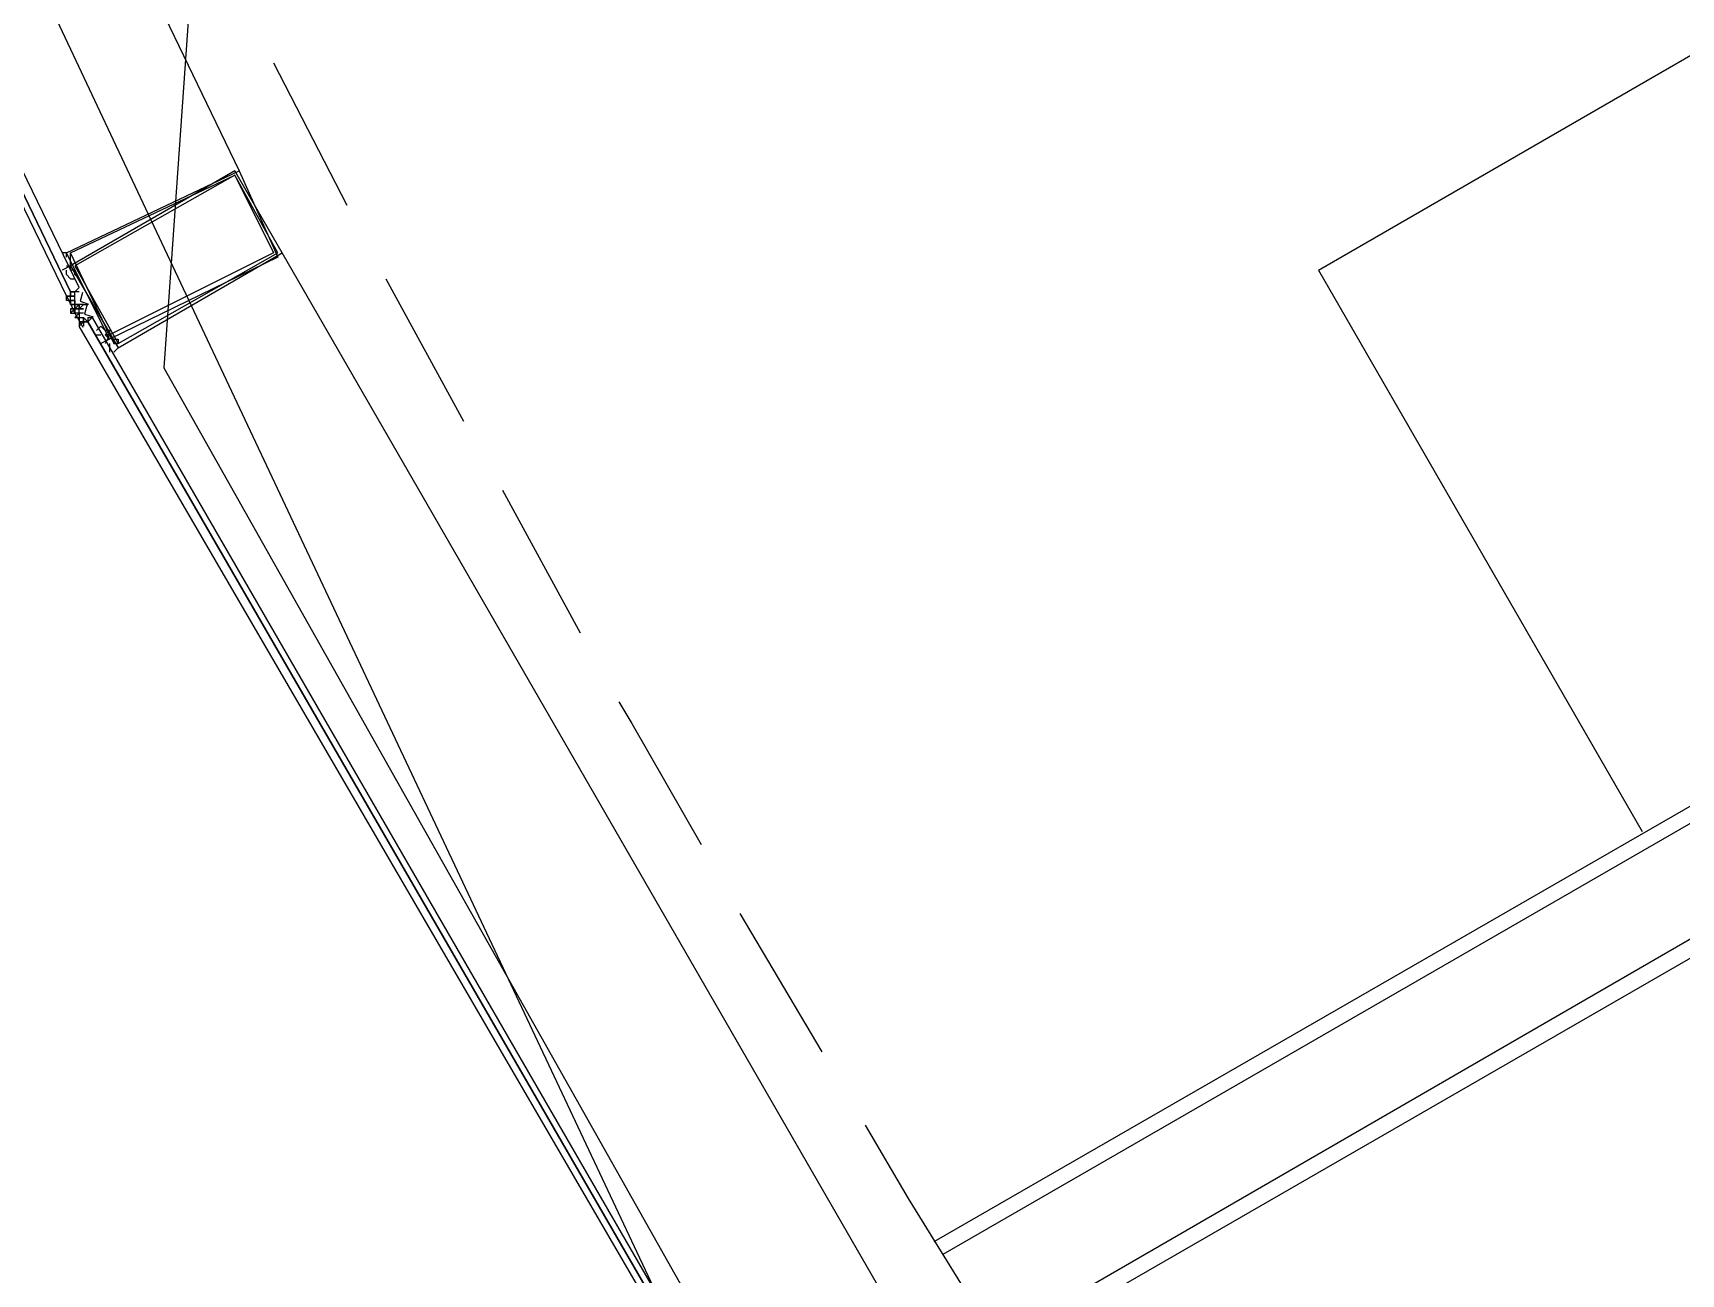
# Model space of a CAD drawing. Header units: feet. Extents: x -84 to 198, y -22 to 181.
# Drawn here: x 21 to 26.09, y 29.08 to 32.91 of the extents above; entities that cross this region are included whole.
import ezdxf

# ---------------------------------------------------------------- set-up
doc = ezdxf.new("R2010")
doc.units = ezdxf.units.FT
doc.layers.add('A-AREA-UNIDAD', color=30, linetype='CONTINUOUS')
doc.layers.add('A-LINEA', color=7, linetype='CONTINUOUS')

msp = doc.modelspace()

# ---------------------------------------------------------------- linework, layer by layer
at = {"layer": 'A-AREA-UNIDAD'}
msp.add_lwpolyline([(53.92, 43.8756), (33.728, 48.64), (33.728, 47.6089), (33.36, 45.8133), (30.96, 44.32), (31.552, 43.68), (32.448, 43.2889), (32.448, 42.1689), (32.08, 40.64), (26.432, 37.3689), (26.88, 36.1244), (26.8, 35.0044), (25.76, 35.0044), (23.872, 35.4844), (21.28, 33.9556), (21.2, 33.6), (21.52, 33.4756), (21.408, 31.8756), (23.072, 28.9244), (23.392, 28.8356), (23.392, 28.4089), (25.28, 25.4756)], dxfattribs=at)
at = {"layer": 'A-LINEA'}
for p, q in [((17.1689, 41.2494), (22.9956, 28.8755)), ((20.0267, 35.8311), (21.64, 32.4844)), ((23.7867, 29.1778), (33, 34.4844)), ((33.04, 34.4578), (23.8133, 29.1378)), ((24.9733, 32.1778), (28.44, 34.1778)), ((21.7467, 32.8178), (21.9733, 32.3778)), ((23.6267, 29.0178), (21.7733, 32.2311)), ((21.0933, 32.1911), (21.0933, 32.1911)), ((24.9733, 32.1778), (25.9733, 30.4444)), ((21.1067, 32.1511), (21.1067, 32.1511)), ((22.0933, 32.1511), (22.3333, 31.7111)), ((21.12, 32.0978), (21.1067, 32.0978)), ((21.1067, 32.0844), (21.1067, 32.0978)), ((21.1067, 32.0978), (21.1067, 32.0978)), ((21.1067, 32.0978), (21.1067, 32.0978)), ((21.1067, 32.0978), (21.1067, 32.0978)), ((21.1067, 32.0978), (21.1067, 32.0978)), ((21.1067, 32.0978), (21.1067, 32.0978)), ((21.1067, 32.0978), (21.1067, 32.0978)), ((21.1067, 32.0978), (21.1067, 32.0978)), ((21.1067, 32.0978), (21.1067, 32.0978)), ((21.1067, 32.0978), (21.1067, 32.0978)), ((21.1067, 32.0978), (21.1067, 32.0978)), ((21.1067, 32.0978), (21.1067, 32.0978)), ((21.1067, 32.0978), (21.1067, 32.0978)), ((21.1067, 32.0978), (21.1067, 32.0978)), ((21.1067, 32.0978), (21.1067, 32.0978)), ((21.1067, 32.0978), (21.1067, 32.0978)), ((21.1067, 32.0978), (21.1067, 32.0978)), ((21.1067, 32.0978), (21.1067, 32.0978)), ((21.1067, 32.0978), (21.1067, 32.0978)), ((21.1067, 32.0844), (21.1067, 32.0844)), ((21.12, 32.0844), (21.1067, 32.0844)), ((21.1067, 32.0844), (21.1067, 32.0844)), ((21.1328, 32.0471), (21.1076, 32.0994)), ((21.12, 32.1111), (21.12, 32.1111)), ((21.12, 32.1111), (21.1333, 32.1111)), ((21.12, 32.1111), (21.12, 32.1111)), ((21.12, 32.0978), (21.12, 32.0978)), ((21.12, 32.0978), (21.12, 32.0978)), ((21.12, 32.0978), (21.12, 32.0978)), ((21.12, 32.0978), (21.12, 32.0978)), ((21.12, 32.0978), (21.12, 32.0978)), ((21.12, 32.0978), (21.12, 32.0978)), ((21.12, 32.0978), (21.12, 32.0978)), ((21.12, 32.0844), (21.12, 32.0978)), ((21.12, 32.0978), (21.12, 32.0978)), ((21.12, 32.0978), (21.12, 32.0978)), ((21.12, 32.0978), (21.12, 32.0978)), ((21.12, 32.0978), (21.12, 32.0978)), ((21.12, 32.0844), (21.12, 32.0978)), ((21.12, 32.0978), (21.12, 32.0978)), ((21.12, 32.0978), (21.12, 32.0978)), ((21.12, 32.0978), (21.1333, 32.0978)), ((21.12, 32.0978), (21.12, 32.0978)), ((21.12, 32.0978), (21.12, 32.0978)), ((21.12, 32.0978), (21.12, 32.0978)), ((21.12, 32.0978), (21.12, 32.0978)), ((21.12, 32.0978), (21.12, 32.0978)), ((21.1333, 32.0978), (21.12, 32.0978)), ((21.12, 32.0978), (21.12, 32.0978)), ((21.12, 32.0978), (21.12, 32.0978)), ((21.12, 32.0978), (21.12, 32.0978)), ((21.12, 32.0978), (21.12, 32.0978)), ((21.12, 32.0844), (21.12, 32.0844)), ((21.12, 32.0844), (21.12, 32.0844)), ((21.12, 32.0844), (21.12, 32.0844)), ((21.12, 32.0844), (21.12, 32.0844)), ((21.1333, 32.0844), (21.12, 32.0844)), ((21.12, 32.0844), (21.12, 32.0844)), ((21.12, 32.0844), (21.12, 32.0844)), ((21.12, 32.0844), (21.12, 32.0844)), ((21.12, 32.0844), (21.12, 32.0844)), ((21.12, 32.0711), (21.12, 32.0844)), ((21.12, 32.0844), (21.12, 32.0844)), ((21.12, 32.0844), (21.12, 32.0844)), ((21.1333, 32.0844), (21.12, 32.0844)), ((21.12, 32.0844), (21.12, 32.0844)), ((21.12, 32.0844), (21.12, 32.0844)), ((21.12, 32.0844), (21.12, 32.0844)), ((21.12, 32.0711), (21.12, 32.0844)), ((21.12, 32.0844), (21.12, 32.0844)), ((21.12, 32.0844), (21.12, 32.0844)), ((21.12, 32.0844), (21.12, 32.0844)), ((21.12, 32.0844), (21.12, 32.0844)), ((21.12, 32.0711), (21.12, 32.0844)), ((21.12, 32.0844), (21.1333, 32.0844)), ((21.12, 32.0844), (21.12, 32.0844)), ((21.12, 32.0844), (21.12, 32.0844)), ((21.12, 32.0844), (21.12, 32.0844)), ((21.12, 32.0844), (21.12, 32.0711)), ((21.12, 32.0844), (21.12, 32.0711)), ((21.12, 32.0844), (21.12, 32.0844)), ((21.12, 32.0844), (21.12, 32.0711)), ((21.12, 32.0844), (21.12, 32.0711)), ((21.12, 32.0844), (21.12, 32.0711)), ((21.12, 32.0711), (21.12, 32.0711)), ((21.12, 32.0711), (21.12, 32.0711)), ((21.12, 32.0711), (21.12, 32.0711)), ((21.12, 32.0711), (21.12, 32.0711)), ((21.12, 32.0711), (21.12, 32.0711)), ((21.12, 32.0711), (21.12, 32.0711)), ((21.12, 32.0711), (21.12, 32.0711)), ((21.12, 32.0711), (21.1333, 32.0711)), ((21.12, 32.0711), (21.12, 32.0711)), ((21.12, 32.0711), (21.12, 32.0711)), ((21.12, 32.0711), (21.12, 32.0711)), ((21.12, 32.0711), (21.12, 32.0711)), ((21.12, 32.0711), (21.12, 32.0711)), ((21.12, 32.0711), (21.12, 32.0711)), ((21.12, 32.0711), (21.12, 32.0711)), ((21.12, 32.0711), (21.12, 32.0711)), ((21.12, 32.0711), (21.1333, 32.0711)), ((21.12, 32.0711), (21.1333, 32.0711)), ((21.12, 32.0711), (21.12, 32.0711)), ((21.12, 32.0711), (21.12, 32.0711)), ((21.12, 32.0711), (21.12, 32.0711)), ((21.1333, 32.1111), (21.1333, 32.1111)), ((21.1333, 32.1111), (21.1333, 32.1111)), ((21.1333, 32.1111), (21.1333, 32.1111)), ((21.1333, 32.1111), (21.1333, 32.1111)), ((21.1333, 32.1111), (21.1333, 32.1111)), ((21.1333, 32.1111), (21.1333, 32.1111)), ((21.1333, 32.1111), (21.1333, 32.1111)), ((21.1333, 32.0978), (21.1333, 32.1111)), ((21.1333, 32.1111), (21.1333, 32.1111)), ((21.1333, 32.1111), (21.1333, 32.1111)), ((21.1333, 32.1111), (21.1333, 32.1111)), ((21.1333, 32.0978), (21.1333, 32.0978)), ((21.1333, 32.0978), (21.1333, 32.0978)), ((21.1333, 32.0978), (21.1333, 32.0978)), ((21.1333, 32.0978), (21.1333, 32.0978)), ((21.1333, 32.0978), (21.1333, 32.0978)), ((21.1333, 32.0978), (21.1333, 32.0978)), ((21.1333, 32.0978), (21.1333, 32.0978)), ((21.1333, 32.0978), (21.1333, 32.0978)), ((21.1333, 32.0978), (21.1333, 32.0978)), ((21.1333, 32.0978), (21.1333, 32.0978)), ((21.1333, 32.0978), (21.1333, 32.0978)), ((21.1333, 32.0978), (21.1333, 32.0978)), ((21.1333, 32.0844), (21.1333, 32.0978)), ((21.1333, 32.0978), (21.1333, 32.0978)), ((21.1333, 32.0978), (21.1333, 32.0978)), ((21.1333, 32.0844), (21.1333, 32.0844)), ((21.1333, 32.0844), (21.1333, 32.0844)), ((21.1333, 32.0844), (21.1333, 32.0844)), ((21.1333, 32.0711), (21.1333, 32.0844)), ((21.1333, 32.0844), (21.1333, 32.0844)), ((21.1333, 32.0844), (21.1333, 32.0844)), ((21.1333, 32.0844), (21.1333, 32.0844)), ((21.1333, 32.0844), (21.1333, 32.0844)), ((21.1333, 32.0844), (21.1333, 32.0844)), ((21.1333, 32.0844), (21.1333, 32.0844)), ((21.1333, 32.0844), (21.1333, 32.0844)), ((21.1333, 32.0844), (21.1333, 32.0844)), ((21.1333, 32.0844), (21.1333, 32.0844)), ((21.1333, 32.0844), (21.1333, 32.0844)), ((21.1333, 32.0844), (21.1333, 32.0711)), ((21.1333, 32.0844), (21.1333, 32.0711)), ((21.1333, 32.0844), (21.1333, 32.0711)), ((21.1333, 32.0844), (21.1333, 32.0711)), ((21.1333, 32.0844), (21.1333, 32.0711)), ((21.1333, 32.0844), (21.1333, 32.0711)), ((21.1333, 32.0711), (21.1333, 32.0711)), ((21.1467, 32.0711), (21.1333, 32.0711)), ((21.1333, 32.0711), (21.1333, 32.0711)), ((21.1333, 32.0711), (21.1333, 32.0711)), ((21.1333, 32.0711), (21.1333, 32.0711)), ((21.1333, 32.0711), (21.1333, 32.0711)), ((21.1333, 32.0711), (21.1333, 32.0711)), ((21.1333, 32.0711), (21.1333, 32.0711)), ((21.1333, 32.0711), (21.1333, 32.0711)), ((21.1333, 32.0578), (21.1333, 32.0711)), ((21.1333, 32.0711), (21.1333, 32.0711)), ((21.1333, 32.0711), (21.1333, 32.0711)), ((21.1333, 32.0711), (21.1333, 32.0711)), ((21.1333, 32.0711), (21.1333, 32.0711)), ((21.1333, 32.0711), (21.1333, 32.0711)), ((21.1333, 32.0711), (21.1333, 32.0711)), ((21.1333, 32.0711), (21.1333, 32.0578)), ((21.1333, 32.0711), (21.1333, 32.0711)), ((21.1333, 32.0711), (21.1333, 32.0711)), ((21.1333, 32.0711), (21.1333, 32.0711)), ((21.1333, 32.0711), (21.1333, 32.0711)), ((21.1333, 32.0711), (21.1467, 32.0711)), ((21.1333, 32.0711), (21.1467, 32.0711)), ((21.1333, 32.0711), (21.1467, 32.0711)), ((21.1467, 32.1111), (21.1467, 32.1111)), ((21.1467, 32.1111), (21.1467, 32.1111)), ((21.1467, 32.1111), (21.1467, 32.1111)), ((21.1467, 32.1111), (21.1467, 32.1111)), ((21.1467, 32.0711), (21.1467, 32.0578)), ((21.1467, 32.0711), (21.1467, 32.0711)), ((21.1467, 32.0711), (21.1467, 32.0711)), ((21.1467, 32.0711), (21.1467, 32.0711)), ((21.1467, 32.0711), (21.1467, 32.0711)), ((21.1467, 32.0711), (21.1467, 32.0711)), ((21.1467, 32.0711), (21.1467, 32.0711)), ((21.1467, 32.0711), (21.1467, 32.0711)), ((21.1467, 32.0578), (21.1467, 32.0711)), ((21.1467, 32.0578), (21.1467, 32.0711)), ((21.1467, 32.0711), (21.1467, 32.0711)), ((21.1467, 32.0711), (21.1467, 32.0711)), ((21.1467, 32.0711), (21.1467, 32.0711)), ((21.1467, 32.0711), (21.1467, 32.0711)), ((21.1467, 32.0711), (21.1467, 32.0711)), ((21.16, 32.0711), (21.1467, 32.0711)), ((21.1467, 32.0711), (21.1467, 32.0711)), ((21.1467, 32.0711), (21.1467, 32.0711)), ((21.1467, 32.0711), (21.1467, 32.0711)), ((21.1467, 32.0711), (21.1467, 32.0711)), ((21.1467, 32.0711), (21.1467, 32.0711)), ((21.1467, 32.0711), (21.1467, 32.0711)), ((21.1467, 32.0578), (21.1467, 32.0711)), ((21.16, 32.0711), (21.1467, 32.0711)), ((21.1467, 32.0578), (21.1467, 32.0711)), ((21.1467, 32.0711), (21.1467, 32.0711)), ((21.1467, 32.0711), (21.1467, 32.0711)), ((21.1467, 32.0711), (21.1467, 32.0711)), ((21.1467, 32.0711), (21.1467, 32.0711)), ((21.1467, 32.0711), (21.1467, 32.0711)), ((21.1467, 32.0711), (21.1467, 32.0711)), ((21.16, 32.0711), (21.16, 32.0711)), ((21.16, 32.0711), (21.16, 32.0711)), ((21.16, 32.0711), (21.16, 32.0711)), ((21.16, 32.0711), (21.16, 32.0711)), ((21.16, 32.0711), (21.16, 32.0711)), ((21.16, 32.0711), (21.16, 32.0711)), ((21.16, 32.0711), (21.16, 32.0711)), ((21.16, 32.0711), (21.16, 32.0711)), ((21.16, 32.0711), (21.16, 32.0711)), ((21.16, 32.0711), (21.16, 32.0711)), ((21.16, 32.0711), (21.16, 32.0711)), ((21.16, 32.0711), (21.16, 32.0711)), ((21.16, 32.0711), (21.16, 32.0711)), ((21.16, 32.0711), (21.16, 32.0711)), ((21.16, 32.0711), (21.16, 32.0711)), ((21.16, 32.0711), (21.16, 32.0711)), ((21.16, 32.0711), (21.16, 32.0711)), ((21.16, 32.0711), (21.16, 32.0711)), ((21.12, 32.0578), (21.12, 32.0444)), ((21.12, 32.0578), (21.12, 32.0578)), ((21.12, 32.0578), (21.12, 32.0578)), ((21.12, 32.0578), (21.12, 32.0578)), ((21.12, 32.0578), (21.12, 32.0578)), ((21.12, 32.0578), (21.12, 32.0578)), ((21.1333, 32.0578), (21.12, 32.0578)), ((21.12, 32.0578), (21.12, 32.0578)), ((21.12, 32.0578), (21.12, 32.0578)), ((21.12, 32.0578), (21.12, 32.0578)), ((21.12, 32.0578), (21.12, 32.0578)), ((21.12, 32.0578), (21.12, 32.0578)), ((21.12, 32.0578), (21.12, 32.0578)), ((21.12, 32.0578), (21.12, 32.0578)), ((21.12, 32.0578), (21.12, 32.0578)), ((21.12, 32.0578), (21.12, 32.0578)), ((21.12, 32.0444), (21.1333, 32.0578)), ((21.12, 32.0444), (21.1333, 32.0444)), ((21.12, 32.0444), (21.12, 32.0444)), ((21.1585, 32.0003), (21.1295, 32.0505)), ((21.1333, 32.0578), (21.1333, 32.0578)), ((21.1333, 32.0578), (21.1333, 32.0578)), ((21.1333, 32.0578), (21.1333, 32.0578)), ((21.1333, 32.0578), (21.1333, 32.0578)), ((21.1333, 32.0578), (21.1333, 32.0578)), ((21.1333, 32.0578), (21.1333, 32.0578)), ((21.1333, 32.0578), (21.1333, 32.0578)), ((21.1333, 32.0578), (21.1333, 32.0578)), ((21.1333, 32.0578), (21.1333, 32.0578)), ((21.1333, 32.0578), (21.1467, 32.0578)), ((21.1333, 32.0578), (21.1333, 32.0578)), ((21.1467, 32.0578), (21.1333, 32.0578)), ((21.1333, 32.0578), (21.1333, 32.0578)), ((21.1333, 32.0578), (21.1333, 32.0578)), ((21.1333, 32.0578), (21.1333, 32.0578)), ((21.1333, 32.0578), (21.1333, 32.0578)), ((21.1333, 32.0578), (21.1333, 32.0578)), ((21.1467, 32.0578), (21.1333, 32.0578)), ((21.1333, 32.0578), (21.1333, 32.0578)), ((21.1333, 32.0578), (21.1333, 32.0578)), ((21.1333, 32.0578), (21.1333, 32.0578)), ((21.1333, 32.0578), (21.1333, 32.0578)), ((21.1333, 32.0578), (21.1333, 32.0578)), ((21.1333, 32.0578), (21.1333, 32.0578)), ((21.1333, 32.0578), (21.1333, 32.0578)), ((21.1333, 32.0578), (21.1333, 32.0578)), ((21.1333, 32.0578), (21.1467, 32.0578)), ((21.1333, 32.0578), (21.1467, 32.0578)), ((21.1333, 32.0578), (21.1333, 32.0578)), ((21.1333, 32.0578), (21.1333, 32.0578)), ((21.1333, 32.0578), (21.1333, 32.0578)), ((21.1333, 32.0578), (21.1333, 32.0578)), ((21.1333, 32.0578), (21.1333, 32.0578)), ((21.1333, 32.0578), (21.1333, 32.0578)), ((21.1333, 32.0578), (21.1333, 32.0578)), ((21.1467, 32.0444), (21.1333, 32.0444)), ((21.1333, 32.0444), (21.1333, 32.0444)), ((21.1333, 32.0444), (21.1333, 32.0444)), ((21.1333, 32.0444), (21.1333, 32.0444)), ((21.1333, 32.0444), (21.1333, 32.0444)), ((21.1333, 32.0444), (21.1333, 32.0444)), ((21.1333, 32.0444), (21.1333, 32.0444)), ((21.1333, 32.0444), (21.1333, 32.0444)), ((21.1333, 32.0444), (21.1333, 32.0444)), ((21.1333, 32.0444), (21.1333, 32.0444)), ((21.1333, 32.0444), (21.1333, 32.0444)), ((21.1333, 32.0444), (21.1333, 32.0444)), ((21.1333, 32.0444), (21.1333, 32.0444)), ((21.1333, 32.0444), (21.1333, 32.0444)), ((21.1333, 32.0444), (21.1333, 32.0444)), ((21.1333, 32.0444), (21.1333, 32.0444)), ((21.1333, 32.0444), (21.1333, 32.0444)), ((21.1333, 32.0444), (21.1333, 32.0444)), ((21.1333, 32.0444), (21.1333, 32.0444)), ((21.1333, 32.0444), (21.1333, 32.0444)), ((21.1333, 32.0444), (21.1333, 32.0444)), ((21.1333, 32.0311), (21.1467, 32.0444)), ((21.1333, 32.0444), (21.1333, 32.0444)), ((21.1333, 32.0444), (21.1333, 32.0444)), ((21.1333, 32.0444), (21.1333, 32.0444)), ((21.1333, 32.0444), (21.1333, 32.0444)), ((21.1333, 32.0444), (21.1333, 32.0444)), ((21.1333, 32.0311), (21.1333, 32.0311)), ((21.1333, 32.0311), (21.1333, 32.0311)), ((21.1333, 32.0311), (21.1333, 32.0311)), ((21.1333, 32.0311), (21.1333, 32.0311)), ((21.1333, 32.0311), (21.1467, 32.0311)), ((21.16, 32.0578), (21.1467, 32.0578)), ((21.1467, 32.0578), (21.1467, 32.0578)), ((21.1467, 32.0578), (21.1467, 32.0578)), ((21.1467, 32.0578), (21.1467, 32.0578)), ((21.1467, 32.0578), (21.1467, 32.0578)), ((21.1467, 32.0578), (21.1467, 32.0578)), ((21.1467, 32.0578), (21.1467, 32.0578)), ((21.1467, 32.0578), (21.1467, 32.0578)), ((21.1467, 32.0578), (21.1467, 32.0578)), ((21.1467, 32.0578), (21.1467, 32.0578)), ((21.1467, 32.0578), (21.1467, 32.0578)), ((21.1467, 32.0578), (21.1467, 32.0578)), ((21.1467, 32.0578), (21.1467, 32.0578)), ((21.1467, 32.0578), (21.1467, 32.0578)), ((21.1467, 32.0578), (21.1467, 32.0578)), ((21.1467, 32.0578), (21.1467, 32.0578)), ((21.1467, 32.0578), (21.1467, 32.0578)), ((21.1467, 32.0444), (21.1467, 32.0578)), ((21.1467, 32.0578), (21.1467, 32.0578)), ((21.1467, 32.0578), (21.1467, 32.0578)), ((21.1467, 32.0578), (21.1467, 32.0578)), ((21.1467, 32.0578), (21.1467, 32.0578)), ((21.1467, 32.0578), (21.1467, 32.0578)), ((21.1467, 32.0578), (21.1467, 32.0578)), ((21.1467, 32.0578), (21.1467, 32.0578)), ((21.1467, 32.0578), (21.1467, 32.0578)), ((21.1467, 32.0578), (21.1467, 32.0578)), ((21.1467, 32.0578), (21.1467, 32.0578)), ((21.1467, 32.0578), (21.1467, 32.0578)), ((21.1467, 32.0578), (21.1467, 32.0578)), ((21.1467, 32.0578), (21.1467, 32.0578)), ((21.1467, 32.0578), (21.1467, 32.0578)), ((21.1467, 32.0444), (21.1467, 32.0444)), ((21.1467, 32.0444), (21.1467, 32.0444)), ((21.1467, 32.0444), (21.1467, 32.0444)), ((21.1467, 32.0444), (21.1467, 32.0444)), ((21.1467, 32.0444), (21.1467, 32.0444)), ((21.1467, 32.0444), (21.1467, 32.0444)), ((21.1467, 32.0444), (21.1467, 32.0444)), ((21.1467, 32.0444), (21.1467, 32.0444)), ((21.1467, 32.0444), (21.1467, 32.0444)), ((21.1467, 32.0444), (21.1467, 32.0444)), ((21.1467, 32.0444), (21.1467, 32.0311)), ((21.1467, 32.0444), (21.1467, 32.0444)), ((21.1467, 32.0444), (21.1467, 32.0444)), ((21.1467, 32.0444), (21.1467, 32.0444)), ((21.1467, 32.0444), (21.1467, 32.0444)), ((21.1467, 32.0444), (21.1467, 32.0444)), ((21.1467, 32.0444), (21.1467, 32.0444)), ((21.1467, 32.0444), (21.1467, 32.0444)), ((21.1467, 32.0444), (21.1467, 32.0444)), ((21.1467, 32.0444), (21.1467, 32.0444)), ((21.1467, 32.0444), (21.1467, 32.0444)), ((21.1467, 32.0444), (21.1467, 32.0444)), ((21.1467, 32.0444), (21.1467, 32.0311)), ((21.1467, 32.0444), (21.1467, 32.0444)), ((21.1467, 32.0444), (21.1467, 32.0444)), ((21.1467, 32.0444), (21.1467, 32.0444)), ((21.1467, 32.0444), (21.1467, 32.0444)), ((21.16, 32.0444), (21.1467, 32.0444)), ((21.1467, 32.0311), (21.1467, 32.0311)), ((21.1467, 32.0311), (21.1467, 32.0311)), ((21.1467, 32.0311), (21.16, 32.0311)), ((21.1467, 32.0311), (21.1467, 32.0178)), ((21.1467, 32.0311), (21.1467, 32.0311)), ((21.1467, 32.0311), (21.1467, 32.0311)), ((21.1467, 32.0311), (21.1467, 32.0311)), ((21.1467, 32.0311), (21.1467, 32.0311)), ((21.1467, 32.0311), (21.1467, 32.0311)), ((21.1467, 32.0311), (21.1467, 32.0311)), ((21.1467, 32.0311), (21.1467, 32.0311)), ((21.1467, 32.0311), (21.1467, 32.0311)), ((21.1467, 32.0311), (21.1467, 32.0311)), ((21.1467, 32.0311), (21.1467, 32.0311)), ((21.1467, 32.0311), (21.1467, 32.0311)), ((21.1467, 32.0311), (21.1467, 32.0311)), ((21.1467, 32.0311), (21.1467, 32.0311)), ((21.1467, 32.0311), (21.1467, 32.0311)), ((21.1467, 32.0311), (21.1467, 32.0311)), ((21.1467, 32.0311), (21.1467, 32.0311)), ((21.1467, 32.0311), (21.1467, 32.0311)), ((21.1467, 32.0311), (21.1467, 32.0311)), ((21.1467, 32.0311), (21.1467, 32.0311)), ((21.1467, 32.0311), (21.1467, 32.0311)), ((21.1467, 32.0311), (21.1467, 32.0311)), ((21.1467, 32.0311), (21.1467, 32.0311)), ((21.1467, 32.0311), (21.1467, 32.0311)), ((21.1467, 32.0311), (21.1467, 32.0311)), ((21.1467, 32.0311), (21.1467, 32.0311)), ((21.1467, 32.0311), (21.1467, 32.0311)), ((21.1467, 32.0311), (21.1467, 32.0311)), ((21.1467, 32.0178), (21.1467, 32.0178)), ((21.1467, 32.0178), (21.1467, 32.0178)), ((21.1467, 32.0178), (21.1467, 32.0178)), ((21.1467, 32.0178), (21.1467, 32.0178)), ((21.1467, 32.0178), (21.1467, 32.0178)), ((21.16, 32.0178), (21.1467, 32.0178)), ((21.1467, 32.0178), (21.1467, 32.0178)), ((21.1467, 32.0178), (21.1467, 32.0178)), ((21.1467, 32.0178), (21.1467, 32.0178)), ((21.1467, 32.0178), (21.1467, 32.0178)), ((21.1467, 32.0178), (21.1467, 32.0178)), ((21.1467, 32.0178), (21.16, 32.0178)), ((21.1467, 32.0178), (21.16, 32.0178)), ((21.16, 32.0578), (21.16, 32.0578)), ((21.16, 32.0578), (21.16, 32.0578)), ((21.16, 32.0578), (21.16, 32.0578)), ((21.16, 32.0578), (21.16, 32.0578)), ((21.16, 32.0444), (21.16, 32.0444)), ((21.16, 32.0444), (21.16, 32.0444)), ((21.16, 32.0444), (21.16, 32.0444)), ((21.16, 32.0444), (21.16, 32.0444)), ((21.16, 32.0444), (21.16, 32.0444)), ((21.16, 32.0444), (21.16, 32.0444)), ((21.16, 32.0444), (21.16, 32.0444)), ((21.16, 32.0444), (21.16, 32.0444)), ((21.16, 32.0444), (21.16, 32.0444)), ((21.16, 32.0311), (21.16, 32.0311)), ((21.16, 32.0311), (21.16, 32.0311)), ((21.16, 32.0311), (21.16, 32.0311)), ((21.16, 32.0311), (21.16, 32.0311)), ((21.16, 32.0311), (21.16, 32.0311)), ((21.16, 32.0311), (21.16, 32.0311)), ((21.16, 32.0311), (21.16, 32.0311)), ((21.16, 32.0311), (21.16, 32.0311)), ((21.16, 32.0311), (21.16, 32.0311)), ((21.16, 32.0311), (21.16, 32.0311)), ((21.16, 32.0311), (21.16, 32.0311)), ((21.16, 32.0311), (21.1733, 32.0178)), ((21.16, 32.0311), (21.16, 32.0311)), ((21.16, 32.0311), (21.16, 32.0311)), ((21.16, 32.0311), (21.16, 32.0311)), ((21.16, 32.0311), (21.16, 32.0311)), ((21.16, 32.0311), (21.16, 32.0311)), ((21.16, 32.0311), (21.16, 32.0311)), ((21.16, 32.0311), (21.16, 32.0311)), ((21.16, 32.0311), (21.16, 32.0311)), ((21.16, 32.0311), (21.16, 32.0311)), ((21.16, 32.0311), (21.16, 32.0311)), ((21.16, 32.0311), (21.16, 32.0311)), ((21.16, 32.0311), (21.16, 32.0311)), ((21.16, 32.0311), (21.16, 32.0311)), ((21.16, 32.0311), (21.16, 32.0311)), ((21.16, 32.0178), (21.16, 32.0311)), ((21.16, 32.0311), (21.16, 32.0311)), ((21.16, 32.0311), (21.16, 32.0311)), ((21.16, 32.0311), (21.16, 32.0311)), ((21.16, 32.0311), (21.16, 32.0311)), ((21.16, 32.0178), (21.16, 32.0178)), ((21.16, 32.0178), (21.16, 32.0178)), ((21.16, 32.0178), (21.16, 32.0044)), ((21.16, 32.0178), (21.16, 32.0178)), ((21.16, 32.0178), (21.16, 32.0178)), ((21.16, 32.0178), (21.16, 32.0178)), ((21.16, 32.0178), (21.16, 32.0178)), ((21.16, 32.0178), (21.16, 32.0178)), ((21.16, 32.0178), (21.16, 32.0178)), ((21.16, 32.0178), (21.16, 32.0178)), ((21.16, 32.0178), (21.16, 32.0178)), ((21.16, 32.0178), (21.16, 32.0178)), ((21.16, 32.0178), (21.16, 32.0178)), ((21.16, 32.0178), (21.16, 32.0178)), ((21.16, 32.0178), (21.16, 32.0178)), ((21.16, 32.0178), (21.16, 32.0178)), ((21.16, 32.0178), (21.16, 32.0178)), ((21.16, 32.0178), (21.16, 32.0178)), ((21.16, 32.0178), (21.16, 32.0178)), ((21.1733, 32.0311), (21.1733, 32.0178)), ((21.1733, 32.0311), (21.1733, 32.0311)), ((21.1733, 32.0311), (21.1733, 32.0311)), ((21.1733, 32.0311), (21.1733, 32.0311)), ((21.1733, 32.0311), (21.1867, 32.0311)), ((21.1733, 32.0311), (21.1733, 32.0311)), ((21.1733, 32.0311), (21.1733, 32.0311)), ((21.1733, 32.0311), (21.1733, 32.0311)), ((21.1733, 32.0311), (21.1733, 32.0311)), ((21.1733, 32.0311), (21.1733, 32.0311)), ((21.1733, 32.0311), (21.1733, 32.0311)), ((21.1733, 32.0311), (21.1733, 32.0311)), ((21.1733, 32.0311), (21.1733, 32.0311)), ((21.1733, 32.0178), (21.1733, 32.0178)), ((21.1733, 32.0178), (21.1733, 32.0178)), ((21.1733, 32.0178), (21.1733, 32.0178)), ((21.1733, 32.0178), (21.1733, 32.0178)), ((21.1867, 32.0311), (21.1867, 32.0311)), ((21.1867, 32.0311), (21.1867, 32.0311)), ((21.1867, 32.0311), (21.1867, 32.0311)), ((21.1867, 32.0311), (21.1867, 32.0311)), ((21.1867, 32.0311), (21.1867, 32.0311)), ((21.1467, 32.0044), (21.1467, 32.0044)), ((21.1467, 32.0044), (21.1467, 32.0044)), ((21.1467, 32.0044), (21.1467, 32.0044)), ((21.1467, 32.0044), (21.1467, 32.0044)), ((21.1467, 32.0044), (21.1467, 32.0044)), ((21.1467, 32.0044), (21.1467, 32.0044)), ((21.24, 31.9644), (21.24, 31.9644)), ((22.4533, 31.4978), (22.6933, 31.0578)), ((23.9733, 28.8711), (28.1467, 31.2844)), ((24, 28.8311), (28.12, 31.2044)), ((23.1867, 30.1911), (23.44, 29.7644))]:
    msp.add_line(p, q, dxfattribs=at)
for points in [[(19.3867, 35.6444), (21.1067, 32.0978), (21.12, 32.0978), (21.12, 32.1111), (19.4133, 35.6578), (19.4, 35.6578), (19.3867, 35.6578), (19.3867, 35.6444)], [(19.4133, 35.6578), (21.12, 32.1111), (21.1333, 32.1111), (21.1467, 32.1244), (19.4267, 35.6711), (19.4133, 35.6578)], [(21.64, 32.4844), (21.76, 32.2178), (21.24, 31.9644), (21.1067, 32.2311), (21.64, 32.4844)], [(21.7733, 32.2311), (21.6267, 32.4844), (21.12, 32.1911), (21.2667, 31.9378), (21.7733, 32.2311)], [(21.6267, 32.4711), (21.7467, 32.2311), (21.24, 31.9778), (21.12, 32.2311), (21.6267, 32.4711)], [(21.76, 32.2311), (21.6267, 32.4711), (21.1333, 32.1911), (21.2667, 31.9511), (21.76, 32.2311)], [(21.1067, 32.2178), (21.1067, 32.2178), (21.1067, 32.2311), (21.1067, 32.2311), (21.0933, 32.2311), (21.0933, 32.2311)], [(21.1067, 32.1911), (21.1067, 32.1911), (21.1067, 32.1911), (21.12, 32.1911), (21.12, 32.1911), (21.12, 32.2178), (21.12, 32.2178), (21.12, 32.2178), (21.12, 32.2178), (21.12, 32.2178), (21.12, 32.2178), (21.12, 32.2178), (21.12, 32.2311), (21.12, 32.2311), (21.12, 32.2311), (21.12, 32.2311)], [(21.0933, 32.2178), (21.0933, 32.2178), (21.0933, 32.2178)], [(21.0933, 32.2044), (21.0933, 32.2044), (21.0933, 32.2044)], [(21.1467, 32.1511), (21.1333, 32.1644), (21.1333, 32.1644), (21.1333, 32.1778), (21.1333, 32.1644), (21.1333, 32.1778), (21.1333, 32.1778), (21.1333, 32.1778), (21.1333, 32.1778), (21.1333, 32.1778), (21.1333, 32.1778), (21.12, 32.1778), (21.12, 32.1778), (21.12, 32.1911), (21.12, 32.1911), (21.0933, 32.1778), (21.0933, 32.1778), (21.0933, 32.1778)], [(21.12, 32.1511), (21.1067, 32.1644), (21.1067, 32.1644), (21.1067, 32.1778)], [(21.12, 32.1511), (21.12, 32.1511), (21.12, 32.1511), (21.1333, 32.1511), (21.1333, 32.1511)], [(21.1467, 32.1111), (21.1333, 32.1111), (21.12, 32.1111), (21.12, 32.0978), (21.1067, 32.0978)], [(21.1333, 32.0844), (21.1333, 32.0978), (21.12, 32.0978), (21.12, 32.1111)], [(21.1333, 32.0844), (21.12, 32.0844), (21.12, 32.0978)], [(21.12, 32.0978), (21.1333, 32.0978), (21.12, 32.0978), (21.1333, 32.0978)], [(21.12, 32.0844), (21.1333, 32.0844), (21.12, 32.0844), (21.1333, 32.0844)], [(21.12, 32.0578), (21.1333, 32.0578), (21.1467, 32.0711), (21.1467, 32.0578), (21.16, 32.0711)], [(21.1333, 32.0711), (21.1333, 32.0578), (21.12, 32.0578)], [(21.1333, 32.0578), (21.1333, 32.0711), (21.12, 32.0711)], [(21.1333, 32.0578), (21.1467, 32.0578), (21.16, 32.0711), (21.1733, 32.0711)], [(21.1569, 32.1086), (21.1489, 32.0819), (21.1753, 32.0731)], [(21.1699, 32.0684), (21.1624, 32.0416), (21.189, 32.0332)], [(21.1333, 32.0578), (21.1333, 32.0578), (21.1333, 32.0444)], [(21.16, 32.0578), (21.1467, 32.0578), (21.1333, 32.0578)], [(21.1467, 32.0578), (21.1467, 32.0578), (21.16, 32.0578)], [(21.1467, 32.0178), (21.16, 32.0178), (21.16, 32.0311)], [(21.1867, 32.0311), (21.1733, 32.0178), (21.16, 32.0178), (21.1467, 32.0044)], [(23.1333, 28.5911), (21.1467, 32.0044), (21.16, 32.0178), (21.1733, 32.0178), (23.1467, 28.6044), (23.1333, 28.5911)], [(21.16, 32.0178), (21.1467, 32.0178), (21.1467, 32.0044)], [(21.16, 32.0311), (21.16, 32.0178), (21.1733, 32.0178)], [(23.1467, 28.6044), (21.1733, 32.0178), (21.1867, 32.0311), (23.16, 28.6178), (23.1467, 28.6044)], [(21.2, 31.9911), (21.2, 31.9911), (21.2, 31.9911), (21.2, 31.9911), (21.2133, 32.0044), (21.2133, 32.0044), (21.2267, 31.9911), (21.2267, 31.9911), (21.2267, 31.9911), (21.2267, 31.9911), (21.2267, 31.9911), (21.24, 31.9911), (21.24, 31.9911), (21.24, 31.9778), (21.24, 31.9778), (21.24, 31.9778), (21.2267, 31.9778), (21.2267, 31.9778), (21.24, 31.9644), (21.24, 31.9644), (21.2133, 31.9511), (21.2133, 31.9511)], [(21.2, 31.9778), (21.2133, 31.9778), (21.2133, 31.9778)], [(21.2133, 31.9644), (21.2133, 31.9644), (21.2133, 31.9644)], [(21.2267, 31.9778), (21.24, 31.9911), (21.24, 31.9911), (21.2267, 31.9911), (21.2267, 31.9911)], [(21.24, 31.9778), (21.2267, 31.9511), (21.2267, 31.9511), (21.2267, 31.9511), (21.2267, 31.9511)], [(21.24, 31.9778), (21.2533, 31.9511), (21.2533, 31.9511), (21.2533, 31.9511), (21.2533, 31.9644), (21.2667, 31.9644), (21.2667, 31.9511), (21.2667, 31.9511), (21.2667, 31.9511), (21.2667, 31.9511), (21.2667, 31.9511), (21.2667, 31.9511), (21.2667, 31.9511)], [(21.24, 31.9511), (21.24, 31.9378), (21.24, 31.9378), (21.24, 31.9244), (21.24, 31.9244)], [(21.2667, 31.9378), (21.2667, 31.9378), (21.2667, 31.9378), (21.2533, 31.9244), (21.2533, 31.9244)], [(22.8133, 30.8444), (22.8533, 30.7778), (23.0667, 30.4044)], [(23.5733, 29.5378), (23.7067, 29.3111), (23.9867, 28.8578)]]:
    msp.add_lwpolyline(points, dxfattribs=at)
for points in [[(21.12, 32.2178), (21.12, 32.2178), (21.12, 32.2178), (21.12, 32.2178)], [(21.1333, 32.1778), (21.1333, 32.1778), (21.1333, 32.1778), (21.1333, 32.1778)], [(21.2533, 31.9511), (21.2667, 31.9511), (21.2667, 31.9511), (21.2533, 31.9511)]]:
    msp.add_lwpolyline(points, close=True, dxfattribs=at)

doc.saveas('drawing.dxf')
